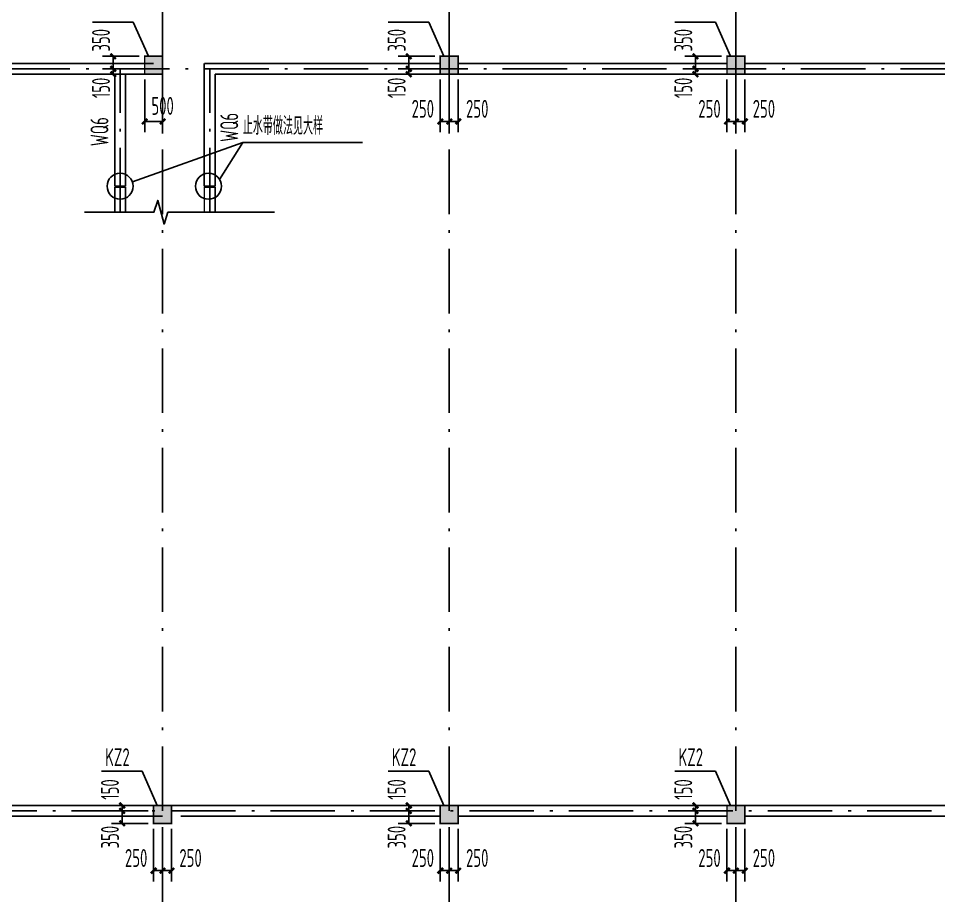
# Model space of a CAD drawing. Extents: x 2468086 to 6957054, y -3413633 to -667223.
# Drawn here: x 5045747 to 5071426, y -1154331 to -1129861 of the extents above; entities that cross this region are included whole.
import ezdxf

# ---------------------------------------------------------------- set-up
doc = ezdxf.new("R2010")
doc.units = 0
doc.header["$LTSCALE"] = 100
doc.header["$MEASUREMENT"] = 0
doc.linetypes.add('2', pattern=[18.5, 12, -3, 0.5, -3])
doc.layers.get('0').update_dxf_attribs({"linetype": 'CONTINUOUS'})
doc.layers.get('DEFPOINTS').update_dxf_attribs({"linetype": 'CONTINUOUS'})
for name, color, linetype in [('THIN', 7, 'CONTINUOUS'), ('WALL', 181, 'CONTINUOUS'), ('WINDOW', 4, 'CONTINUOUS'), ('墙__实线', 3, 'CONTINUOUS'), ('柱', 2, 'CONTINUOUS'), ('柱填充', 43, 'CONTINUOUS'), ('柱编号', 211, 'CONTINUOUS'), ('轴线__尺寸数字', 7, 'CONTINUOUS'), ('轴线__点划线', 252, '2'), ('通风井定位', 145, 'CONTINUOUS')]:
    doc.layers.add(name, color=color, linetype=linetype)
doc.styles.add('GB', font='gbxwxt.shx', dxfattribs={"width": 0.7, "height": 500, "bigfont": 'gbhzfs.shx'})
doc.dimstyles.new('LYSDIM1', dxfattribs={"dimtxt": 375, "dimasz": 1.5, "dimexe": 300, "dimexo": 150, "dimgap": 90, "dimtad": 1, "dimdec": 0, "dimzin": 0, "dimdsep": 46, "dimtxsty": 'GB', "dimblk1": 'JT', "dimblk2": 'JT', "dimsah": 1, "dimcen": 0, "dimclrt": 7, "dimadec": 0, "dimazin": 0, "dimtfac": 1, "dimtdec": 0, "dimtix": 1, "dimtmove": 2, "dimatfit": 3, "dimldrblk": 'JT', "dimfxl": 1, "dimtolj": 1, "dimtzin": 0, "dimarcsym": 0})

# ---------------------------------------------------------------- blocks, each defined once
blk = doc.blocks.new('JT')
at = {"layer": '轴线__尺寸数字', "const_width": 45}
blk.add_lwpolyline([(-50, -50), (50, 50)], dxfattribs=at)
blk.add_lwpolyline([(-50, -50), (50, 50)], dxfattribs=at)
blk = doc.blocks.new('*D3533')
at = {"layer": 'DEFPOINTS', "color": 0, "transparency": 16777216}
for p in [(5056642, -1151968), (5057521, -1151818), (5057521, -1151968)]:
    blk.add_point(p, dxfattribs=at)
at = {"layer": '通风井定位', "color": 0, "lineweight": -2, "transparency": 16777216}
for p, q in [((5057371, -1151818), (5056342, -1151818)), ((5057371, -1151968), (5056342, -1151968)), ((5056642, -1151816), (5056642, -1151815)), ((5056642, -1151818), (5056642, -1151968)), ((5056642, -1151969), (5056642, -1151971))]:
    blk.add_line(p, q, dxfattribs=at)
at = {"layer": '通风井定位', "color": 0, "lineweight": -2, "transparency": 16777216, "xscale": 1.5, "yscale": 1.5, "zscale": 1.5}
for p, rotation in [((5056642, -1151818), 270), ((5056642, -1151968), 90)]:
    blk.add_blockref('JT', p, dxfattribs=dict(at, rotation=rotation))
at = {"layer": '通风井定位', "color": 7, "transparency": 16777216, "insert": (5056302, -1151371), "char_height": 500, "attachment_point": 5, "rotation": 90, "style": 'GB'}
blk.add_mtext('\\A1;150', dxfattribs=at)
blk = doc.blocks.new('*D3534')
at = {"layer": 'DEFPOINTS', "color": 0, "transparency": 16777216}
for p in [(5057521, -1151968), (5056642, -1152318), (5057521, -1152318)]:
    blk.add_point(p, dxfattribs=at)
at = {"layer": '通风井定位', "color": 0, "lineweight": -2, "transparency": 16777216}
for p, q in [((5057371, -1151968), (5056342, -1151968)), ((5056642, -1151969), (5056642, -1152316)), ((5057371, -1152318), (5056342, -1152318))]:
    blk.add_line(p, q, dxfattribs=at)
at = {"layer": '通风井定位', "color": 0, "lineweight": -2, "transparency": 16777216, "xscale": 1.5, "yscale": 1.5, "zscale": 1.5}
for p, rotation in [((5056642, -1151968), 90), ((5056642, -1152318), 270)]:
    blk.add_blockref('JT', p, dxfattribs=dict(at, rotation=rotation))
at = {"layer": '通风井定位', "color": 7, "transparency": 16777216, "insert": (5056302, -1152701), "char_height": 500, "attachment_point": 5, "rotation": 90, "style": 'GB'}
blk.add_mtext('\\A1;350', dxfattribs=at)
blk = doc.blocks.new('*D3535')
at = {"layer": 'DEFPOINTS', "color": 0, "transparency": 16777216}
for p in [(5057521, -1152318), (5057771, -1152318), (5057771, -1153636)]:
    blk.add_point(p, dxfattribs=at)
at = {"layer": '通风井定位', "color": 0, "lineweight": -2, "transparency": 16777216}
for p, q in [((5057521, -1152468), (5057521, -1153936)), ((5057771, -1152468), (5057771, -1153936)), ((5057522, -1153636), (5057769, -1153636))]:
    blk.add_line(p, q, dxfattribs=at)
at = {"layer": '通风井定位', "color": 0, "lineweight": -2, "transparency": 16777216, "xscale": 1.5, "yscale": 1.5, "zscale": 1.5, "rotation": 180}
blk.add_blockref('JT', (5057521, -1153636), dxfattribs=at)
at = {"layer": '通风井定位', "color": 0, "lineweight": -2, "transparency": 16777216, "xscale": 1.5, "yscale": 1.5, "zscale": 1.5}
blk.add_blockref('JT', (5057771, -1153636), dxfattribs=at)
at = {"layer": '通风井定位', "color": 7, "transparency": 16777216, "insert": (5057033, -1153283), "char_height": 500, "attachment_point": 5, "style": 'GB'}
blk.add_mtext('\\A1;250', dxfattribs=at)
blk = doc.blocks.new('*D3536')
at = {"layer": 'DEFPOINTS', "color": 0, "transparency": 16777216}
for p in [(5057771, -1152318), (5058021, -1152318), (5057771, -1153636)]:
    blk.add_point(p, dxfattribs=at)
at = {"layer": '通风井定位', "color": 0, "lineweight": -2, "transparency": 16777216}
for p, q in [((5057771, -1152468), (5057771, -1153936)), ((5058021, -1152468), (5058021, -1153936)), ((5058019, -1153636), (5057772, -1153636))]:
    blk.add_line(p, q, dxfattribs=at)
at = {"layer": '通风井定位', "color": 0, "lineweight": -2, "transparency": 16777216, "xscale": 1.5, "yscale": 1.5, "zscale": 1.5, "rotation": 180}
blk.add_blockref('JT', (5057771, -1153636), dxfattribs=at)
at = {"layer": '通风井定位', "color": 0, "lineweight": -2, "transparency": 16777216, "xscale": 1.5, "yscale": 1.5, "zscale": 1.5}
blk.add_blockref('JT', (5058021, -1153636), dxfattribs=at)
at = {"layer": '通风井定位', "color": 7, "transparency": 16777216, "insert": (5058551, -1153283), "char_height": 500, "attachment_point": 5, "style": 'GB'}
blk.add_mtext('\\A1;250', dxfattribs=at)
blk = doc.blocks.new('*D3537')
at = {"layer": 'DEFPOINTS', "color": 0, "transparency": 16777216}
for p in [(5048642, -1151968), (5049521, -1151818), (5049521, -1151968)]:
    blk.add_point(p, dxfattribs=at)
at = {"layer": '通风井定位', "color": 0, "lineweight": -2, "transparency": 16777216}
for p, q in [((5049371, -1151818), (5048342, -1151818)), ((5049371, -1151968), (5048342, -1151968)), ((5048642, -1151816), (5048642, -1151815)), ((5048642, -1151818), (5048642, -1151968)), ((5048642, -1151969), (5048642, -1151971))]:
    blk.add_line(p, q, dxfattribs=at)
at = {"layer": '通风井定位', "color": 0, "lineweight": -2, "transparency": 16777216, "xscale": 1.5, "yscale": 1.5, "zscale": 1.5}
for p, rotation in [((5048642, -1151818), 270), ((5048642, -1151968), 90)]:
    blk.add_blockref('JT', p, dxfattribs=dict(at, rotation=rotation))
at = {"layer": '通风井定位', "color": 7, "transparency": 16777216, "insert": (5048302, -1151371), "char_height": 500, "attachment_point": 5, "rotation": 90, "style": 'GB'}
blk.add_mtext('\\A1;150', dxfattribs=at)
blk = doc.blocks.new('*D3538')
at = {"layer": 'DEFPOINTS', "color": 0, "transparency": 16777216}
for p in [(5049521, -1151968), (5048642, -1152318), (5049521, -1152318)]:
    blk.add_point(p, dxfattribs=at)
at = {"layer": '通风井定位', "color": 0, "lineweight": -2, "transparency": 16777216}
for p, q in [((5049371, -1151968), (5048342, -1151968)), ((5048642, -1151969), (5048642, -1152316)), ((5049371, -1152318), (5048342, -1152318))]:
    blk.add_line(p, q, dxfattribs=at)
at = {"layer": '通风井定位', "color": 0, "lineweight": -2, "transparency": 16777216, "xscale": 1.5, "yscale": 1.5, "zscale": 1.5}
for p, rotation in [((5048642, -1151968), 90), ((5048642, -1152318), 270)]:
    blk.add_blockref('JT', p, dxfattribs=dict(at, rotation=rotation))
at = {"layer": '通风井定位', "color": 7, "transparency": 16777216, "insert": (5048302, -1152701), "char_height": 500, "attachment_point": 5, "rotation": 90, "style": 'GB'}
blk.add_mtext('\\A1;350', dxfattribs=at)
blk = doc.blocks.new('*D3539')
at = {"layer": 'DEFPOINTS', "color": 0, "transparency": 16777216}
for p in [(5049521, -1152318), (5049771, -1152318), (5049771, -1153636)]:
    blk.add_point(p, dxfattribs=at)
at = {"layer": '通风井定位', "color": 0, "lineweight": -2, "transparency": 16777216}
for p, q in [((5049521, -1152468), (5049521, -1153936)), ((5049771, -1152468), (5049771, -1153936)), ((5049522, -1153636), (5049769, -1153636))]:
    blk.add_line(p, q, dxfattribs=at)
at = {"layer": '通风井定位', "color": 0, "lineweight": -2, "transparency": 16777216, "xscale": 1.5, "yscale": 1.5, "zscale": 1.5, "rotation": 180}
blk.add_blockref('JT', (5049521, -1153636), dxfattribs=at)
at = {"layer": '通风井定位', "color": 0, "lineweight": -2, "transparency": 16777216, "xscale": 1.5, "yscale": 1.5, "zscale": 1.5}
blk.add_blockref('JT', (5049771, -1153636), dxfattribs=at)
at = {"layer": '通风井定位', "color": 7, "transparency": 16777216, "insert": (5049033, -1153283), "char_height": 500, "attachment_point": 5, "style": 'GB'}
blk.add_mtext('\\A1;250', dxfattribs=at)
blk = doc.blocks.new('*D3540')
at = {"layer": 'DEFPOINTS', "color": 0, "transparency": 16777216}
for p in [(5049771, -1152318), (5050021, -1152318), (5049771, -1153636)]:
    blk.add_point(p, dxfattribs=at)
at = {"layer": '通风井定位', "color": 0, "lineweight": -2, "transparency": 16777216}
for p, q in [((5049771, -1152468), (5049771, -1153936)), ((5050021, -1152468), (5050021, -1153936)), ((5050019, -1153636), (5049772, -1153636))]:
    blk.add_line(p, q, dxfattribs=at)
at = {"layer": '通风井定位', "color": 0, "lineweight": -2, "transparency": 16777216, "xscale": 1.5, "yscale": 1.5, "zscale": 1.5, "rotation": 180}
blk.add_blockref('JT', (5049771, -1153636), dxfattribs=at)
at = {"layer": '通风井定位', "color": 0, "lineweight": -2, "transparency": 16777216, "xscale": 1.5, "yscale": 1.5, "zscale": 1.5}
blk.add_blockref('JT', (5050021, -1153636), dxfattribs=at)
at = {"layer": '通风井定位', "color": 7, "transparency": 16777216, "insert": (5050551, -1153283), "char_height": 500, "attachment_point": 5, "style": 'GB'}
blk.add_mtext('\\A1;250', dxfattribs=at)
blk = doc.blocks.new('*D3541')
at = {"layer": 'DEFPOINTS', "color": 0, "transparency": 16777216}
for p in [(5064642, -1151968), (5065521, -1151818), (5065521, -1151968)]:
    blk.add_point(p, dxfattribs=at)
at = {"layer": '通风井定位', "color": 0, "lineweight": -2, "transparency": 16777216}
for p, q in [((5065371, -1151818), (5064342, -1151818)), ((5065371, -1151968), (5064342, -1151968)), ((5064642, -1151816), (5064642, -1151815)), ((5064642, -1151818), (5064642, -1151968)), ((5064642, -1151969), (5064642, -1151971))]:
    blk.add_line(p, q, dxfattribs=at)
at = {"layer": '通风井定位', "color": 0, "lineweight": -2, "transparency": 16777216, "xscale": 1.5, "yscale": 1.5, "zscale": 1.5}
for p, rotation in [((5064642, -1151818), 270), ((5064642, -1151968), 90)]:
    blk.add_blockref('JT', p, dxfattribs=dict(at, rotation=rotation))
at = {"layer": '通风井定位', "color": 7, "transparency": 16777216, "insert": (5064302, -1151371), "char_height": 500, "attachment_point": 5, "rotation": 90, "style": 'GB'}
blk.add_mtext('\\A1;150', dxfattribs=at)
blk = doc.blocks.new('*D3542')
at = {"layer": 'DEFPOINTS', "color": 0, "transparency": 16777216}
for p in [(5065521, -1151968), (5064642, -1152318), (5065521, -1152318)]:
    blk.add_point(p, dxfattribs=at)
at = {"layer": '通风井定位', "color": 0, "lineweight": -2, "transparency": 16777216}
for p, q in [((5065371, -1151968), (5064342, -1151968)), ((5064642, -1151969), (5064642, -1152316)), ((5065371, -1152318), (5064342, -1152318))]:
    blk.add_line(p, q, dxfattribs=at)
at = {"layer": '通风井定位', "color": 0, "lineweight": -2, "transparency": 16777216, "xscale": 1.5, "yscale": 1.5, "zscale": 1.5}
for p, rotation in [((5064642, -1151968), 90), ((5064642, -1152318), 270)]:
    blk.add_blockref('JT', p, dxfattribs=dict(at, rotation=rotation))
at = {"layer": '通风井定位', "color": 7, "transparency": 16777216, "insert": (5064302, -1152701), "char_height": 500, "attachment_point": 5, "rotation": 90, "style": 'GB'}
blk.add_mtext('\\A1;350', dxfattribs=at)
blk = doc.blocks.new('*D3543')
at = {"layer": 'DEFPOINTS', "color": 0, "transparency": 16777216}
for p in [(5065521, -1152318), (5065771, -1152318), (5065771, -1153636)]:
    blk.add_point(p, dxfattribs=at)
at = {"layer": '通风井定位', "color": 0, "lineweight": -2, "transparency": 16777216}
for p, q in [((5065521, -1152468), (5065521, -1153936)), ((5065771, -1152468), (5065771, -1153936)), ((5065522, -1153636), (5065769, -1153636))]:
    blk.add_line(p, q, dxfattribs=at)
at = {"layer": '通风井定位', "color": 0, "lineweight": -2, "transparency": 16777216, "xscale": 1.5, "yscale": 1.5, "zscale": 1.5, "rotation": 180}
blk.add_blockref('JT', (5065521, -1153636), dxfattribs=at)
at = {"layer": '通风井定位', "color": 0, "lineweight": -2, "transparency": 16777216, "xscale": 1.5, "yscale": 1.5, "zscale": 1.5}
blk.add_blockref('JT', (5065771, -1153636), dxfattribs=at)
at = {"layer": '通风井定位', "color": 7, "transparency": 16777216, "insert": (5065033, -1153283), "char_height": 500, "attachment_point": 5, "style": 'GB'}
blk.add_mtext('\\A1;250', dxfattribs=at)
blk = doc.blocks.new('*D3544')
at = {"layer": 'DEFPOINTS', "color": 0, "transparency": 16777216}
for p in [(5065771, -1152318), (5066021, -1152318), (5065771, -1153636)]:
    blk.add_point(p, dxfattribs=at)
at = {"layer": '通风井定位', "color": 0, "lineweight": -2, "transparency": 16777216}
for p, q in [((5065771, -1152468), (5065771, -1153936)), ((5066021, -1152468), (5066021, -1153936)), ((5066019, -1153636), (5065772, -1153636))]:
    blk.add_line(p, q, dxfattribs=at)
at = {"layer": '通风井定位', "color": 0, "lineweight": -2, "transparency": 16777216, "xscale": 1.5, "yscale": 1.5, "zscale": 1.5, "rotation": 180}
blk.add_blockref('JT', (5065771, -1153636), dxfattribs=at)
at = {"layer": '通风井定位', "color": 0, "lineweight": -2, "transparency": 16777216, "xscale": 1.5, "yscale": 1.5, "zscale": 1.5}
blk.add_blockref('JT', (5066021, -1153636), dxfattribs=at)
at = {"layer": '通风井定位', "color": 7, "transparency": 16777216, "insert": (5066551, -1153283), "char_height": 500, "attachment_point": 5, "style": 'GB'}
blk.add_mtext('\\A1;250', dxfattribs=at)
blk = doc.blocks.new('*D3585')
at = {"layer": 'DEFPOINTS', "color": 0, "transparency": 16777216}
for p in [(5057521, -1130918), (5056642, -1131268), (5057521, -1131268)]:
    blk.add_point(p, dxfattribs=at)
at = {"layer": '通风井定位', "color": 0, "lineweight": -2, "transparency": 16777216}
for p, q in [((5057371, -1130918), (5056342, -1130918)), ((5056642, -1130919), (5056642, -1131266)), ((5057371, -1131268), (5056342, -1131268))]:
    blk.add_line(p, q, dxfattribs=at)
at = {"layer": '通风井定位', "color": 0, "lineweight": -2, "transparency": 16777216, "xscale": 1.5, "yscale": 1.5, "zscale": 1.5}
for p, rotation in [((5056642, -1130918), 90), ((5056642, -1131268), 270)]:
    blk.add_blockref('JT', p, dxfattribs=dict(at, rotation=rotation))
at = {"layer": '通风井定位', "color": 7, "transparency": 16777216, "insert": (5056302, -1130471), "char_height": 500, "attachment_point": 5, "rotation": 90, "style": 'GB'}
blk.add_mtext('\\A1;350', dxfattribs=at)
blk = doc.blocks.new('*D3586')
at = {"layer": 'DEFPOINTS', "color": 0, "transparency": 16777216}
for p in [(5056642, -1131418), (5057521, -1131268), (5057521, -1131418)]:
    blk.add_point(p, dxfattribs=at)
at = {"layer": '通风井定位', "color": 0, "lineweight": -2, "transparency": 16777216}
for p, q in [((5057371, -1131268), (5056342, -1131268)), ((5057371, -1131418), (5056342, -1131418)), ((5056642, -1131266), (5056642, -1131265)), ((5056642, -1131268), (5056642, -1131418)), ((5056642, -1131419), (5056642, -1131421))]:
    blk.add_line(p, q, dxfattribs=at)
at = {"layer": '通风井定位', "color": 0, "lineweight": -2, "transparency": 16777216, "xscale": 1.5, "yscale": 1.5, "zscale": 1.5}
for p, rotation in [((5056642, -1131268), 270), ((5056642, -1131418), 90)]:
    blk.add_blockref('JT', p, dxfattribs=dict(at, rotation=rotation))
at = {"layer": '通风井定位', "color": 7, "transparency": 16777216, "insert": (5056302, -1131801), "char_height": 500, "attachment_point": 5, "rotation": 90, "style": 'GB'}
blk.add_mtext('\\A1;150', dxfattribs=at)
blk = doc.blocks.new('*D3587')
at = {"layer": 'DEFPOINTS', "color": 0, "transparency": 16777216}
for p in [(5057521, -1131418), (5057771, -1131418), (5057771, -1132736)]:
    blk.add_point(p, dxfattribs=at)
at = {"layer": '通风井定位', "color": 0, "lineweight": -2, "transparency": 16777216}
for p, q in [((5057521, -1131568), (5057521, -1133036)), ((5057771, -1131568), (5057771, -1133036)), ((5057522, -1132736), (5057769, -1132736))]:
    blk.add_line(p, q, dxfattribs=at)
at = {"layer": '通风井定位', "color": 0, "lineweight": -2, "transparency": 16777216, "xscale": 1.5, "yscale": 1.5, "zscale": 1.5, "rotation": 180}
blk.add_blockref('JT', (5057521, -1132736), dxfattribs=at)
at = {"layer": '通风井定位', "color": 0, "lineweight": -2, "transparency": 16777216, "xscale": 1.5, "yscale": 1.5, "zscale": 1.5}
blk.add_blockref('JT', (5057771, -1132736), dxfattribs=at)
at = {"layer": '通风井定位', "color": 7, "transparency": 16777216, "insert": (5057033, -1132383), "char_height": 500, "attachment_point": 5, "style": 'GB'}
blk.add_mtext('\\A1;250', dxfattribs=at)
blk = doc.blocks.new('*D3588')
at = {"layer": 'DEFPOINTS', "color": 0, "transparency": 16777216}
for p in [(5057771, -1131418), (5058021, -1131418), (5057771, -1132736)]:
    blk.add_point(p, dxfattribs=at)
at = {"layer": '通风井定位', "color": 0, "lineweight": -2, "transparency": 16777216}
for p, q in [((5057771, -1131568), (5057771, -1133036)), ((5058021, -1131568), (5058021, -1133036)), ((5058019, -1132736), (5057772, -1132736))]:
    blk.add_line(p, q, dxfattribs=at)
at = {"layer": '通风井定位', "color": 0, "lineweight": -2, "transparency": 16777216, "xscale": 1.5, "yscale": 1.5, "zscale": 1.5, "rotation": 180}
blk.add_blockref('JT', (5057771, -1132736), dxfattribs=at)
at = {"layer": '通风井定位', "color": 0, "lineweight": -2, "transparency": 16777216, "xscale": 1.5, "yscale": 1.5, "zscale": 1.5}
blk.add_blockref('JT', (5058021, -1132736), dxfattribs=at)
at = {"layer": '通风井定位', "color": 7, "transparency": 16777216, "insert": (5058551, -1132383), "char_height": 500, "attachment_point": 5, "style": 'GB'}
blk.add_mtext('\\A1;250', dxfattribs=at)
blk = doc.blocks.new('*D3589')
at = {"layer": 'DEFPOINTS', "color": 0, "transparency": 16777216}
for p in [(5065521, -1130918), (5064642, -1131268), (5065521, -1131268)]:
    blk.add_point(p, dxfattribs=at)
at = {"layer": '通风井定位', "color": 0, "lineweight": -2, "transparency": 16777216}
for p, q in [((5065371, -1130918), (5064342, -1130918)), ((5064642, -1130919), (5064642, -1131266)), ((5065371, -1131268), (5064342, -1131268))]:
    blk.add_line(p, q, dxfattribs=at)
at = {"layer": '通风井定位', "color": 0, "lineweight": -2, "transparency": 16777216, "xscale": 1.5, "yscale": 1.5, "zscale": 1.5}
for p, rotation in [((5064642, -1130918), 90), ((5064642, -1131268), 270)]:
    blk.add_blockref('JT', p, dxfattribs=dict(at, rotation=rotation))
at = {"layer": '通风井定位', "color": 7, "transparency": 16777216, "insert": (5064302, -1130471), "char_height": 500, "attachment_point": 5, "rotation": 90, "style": 'GB'}
blk.add_mtext('\\A1;350', dxfattribs=at)
blk = doc.blocks.new('*D3590')
at = {"layer": 'DEFPOINTS', "color": 0, "transparency": 16777216}
for p in [(5064642, -1131418), (5065521, -1131268), (5065521, -1131418)]:
    blk.add_point(p, dxfattribs=at)
at = {"layer": '通风井定位', "color": 0, "lineweight": -2, "transparency": 16777216}
for p, q in [((5065371, -1131268), (5064342, -1131268)), ((5065371, -1131418), (5064342, -1131418)), ((5064642, -1131266), (5064642, -1131265)), ((5064642, -1131268), (5064642, -1131418)), ((5064642, -1131419), (5064642, -1131421))]:
    blk.add_line(p, q, dxfattribs=at)
at = {"layer": '通风井定位', "color": 0, "lineweight": -2, "transparency": 16777216, "xscale": 1.5, "yscale": 1.5, "zscale": 1.5}
for p, rotation in [((5064642, -1131268), 270), ((5064642, -1131418), 90)]:
    blk.add_blockref('JT', p, dxfattribs=dict(at, rotation=rotation))
at = {"layer": '通风井定位', "color": 7, "transparency": 16777216, "insert": (5064302, -1131801), "char_height": 500, "attachment_point": 5, "rotation": 90, "style": 'GB'}
blk.add_mtext('\\A1;150', dxfattribs=at)
blk = doc.blocks.new('*D3591')
at = {"layer": 'DEFPOINTS', "color": 0, "transparency": 16777216}
for p in [(5065521, -1131418), (5065771, -1131418), (5065771, -1132736)]:
    blk.add_point(p, dxfattribs=at)
at = {"layer": '通风井定位', "color": 0, "lineweight": -2, "transparency": 16777216}
for p, q in [((5065521, -1131568), (5065521, -1133036)), ((5065771, -1131568), (5065771, -1133036)), ((5065522, -1132736), (5065769, -1132736))]:
    blk.add_line(p, q, dxfattribs=at)
at = {"layer": '通风井定位', "color": 0, "lineweight": -2, "transparency": 16777216, "xscale": 1.5, "yscale": 1.5, "zscale": 1.5, "rotation": 180}
blk.add_blockref('JT', (5065521, -1132736), dxfattribs=at)
at = {"layer": '通风井定位', "color": 0, "lineweight": -2, "transparency": 16777216, "xscale": 1.5, "yscale": 1.5, "zscale": 1.5}
blk.add_blockref('JT', (5065771, -1132736), dxfattribs=at)
at = {"layer": '通风井定位', "color": 7, "transparency": 16777216, "insert": (5065033, -1132383), "char_height": 500, "attachment_point": 5, "style": 'GB'}
blk.add_mtext('\\A1;250', dxfattribs=at)
blk = doc.blocks.new('*D3592')
at = {"layer": 'DEFPOINTS', "color": 0, "transparency": 16777216}
for p in [(5065771, -1131418), (5066021, -1131418), (5065771, -1132736)]:
    blk.add_point(p, dxfattribs=at)
at = {"layer": '通风井定位', "color": 0, "lineweight": -2, "transparency": 16777216}
for p, q in [((5065771, -1131568), (5065771, -1133036)), ((5066021, -1131568), (5066021, -1133036)), ((5066019, -1132736), (5065772, -1132736))]:
    blk.add_line(p, q, dxfattribs=at)
at = {"layer": '通风井定位', "color": 0, "lineweight": -2, "transparency": 16777216, "xscale": 1.5, "yscale": 1.5, "zscale": 1.5, "rotation": 180}
blk.add_blockref('JT', (5065771, -1132736), dxfattribs=at)
at = {"layer": '通风井定位', "color": 0, "lineweight": -2, "transparency": 16777216, "xscale": 1.5, "yscale": 1.5, "zscale": 1.5}
blk.add_blockref('JT', (5066021, -1132736), dxfattribs=at)
at = {"layer": '通风井定位', "color": 7, "transparency": 16777216, "insert": (5066551, -1132383), "char_height": 500, "attachment_point": 5, "style": 'GB'}
blk.add_mtext('\\A1;250', dxfattribs=at)
blk = doc.blocks.new('*D3609')
at = {"layer": 'DEFPOINTS', "color": 0, "transparency": 16777216}
for p in [(5049271, -1130918), (5048392, -1131268), (5049271, -1131268)]:
    blk.add_point(p, dxfattribs=at)
at = {"layer": '通风井定位', "color": 0, "lineweight": -2, "transparency": 16777216}
for p, q in [((5049121, -1130918), (5048092, -1130918)), ((5048392, -1130919), (5048392, -1131266)), ((5049121, -1131268), (5048092, -1131268))]:
    blk.add_line(p, q, dxfattribs=at)
at = {"layer": '通风井定位', "color": 0, "lineweight": -2, "transparency": 16777216, "xscale": 1.5, "yscale": 1.5, "zscale": 1.5}
for p, rotation in [((5048392, -1130918), 90), ((5048392, -1131268), 270)]:
    blk.add_blockref('JT', p, dxfattribs=dict(at, rotation=rotation))
at = {"layer": '通风井定位', "color": 7, "transparency": 16777216, "insert": (5048052, -1130471), "char_height": 500, "attachment_point": 5, "rotation": 90, "style": 'GB'}
blk.add_mtext('\\A1;350', dxfattribs=at)
blk = doc.blocks.new('*D3610')
at = {"layer": 'DEFPOINTS', "color": 0, "transparency": 16777216}
for p in [(5048392, -1131418), (5049271, -1131268), (5049271, -1131418)]:
    blk.add_point(p, dxfattribs=at)
at = {"layer": '通风井定位', "color": 0, "lineweight": -2, "transparency": 16777216}
for p, q in [((5049121, -1131268), (5048092, -1131268)), ((5049121, -1131418), (5048092, -1131418)), ((5048392, -1131266), (5048392, -1131265)), ((5048392, -1131268), (5048392, -1131418)), ((5048392, -1131419), (5048392, -1131421))]:
    blk.add_line(p, q, dxfattribs=at)
at = {"layer": '通风井定位', "color": 0, "lineweight": -2, "transparency": 16777216, "xscale": 1.5, "yscale": 1.5, "zscale": 1.5}
for p, rotation in [((5048392, -1131268), 270), ((5048392, -1131418), 90)]:
    blk.add_blockref('JT', p, dxfattribs=dict(at, rotation=rotation))
at = {"layer": '通风井定位', "color": 7, "transparency": 16777216, "insert": (5048052, -1131801), "char_height": 500, "attachment_point": 5, "rotation": 90, "style": 'GB'}
blk.add_mtext('\\A1;150', dxfattribs=at)
blk = doc.blocks.new('*D3611')
at = {"layer": 'DEFPOINTS', "color": 0, "transparency": 16777216}
for p in [(5049271, -1131418), (5049771, -1131418), (5049771, -1132736)]:
    blk.add_point(p, dxfattribs=at)
at = {"layer": '通风井定位', "color": 0, "lineweight": -2, "transparency": 16777216}
for p, q in [((5049271, -1131568), (5049271, -1133036)), ((5049771, -1131568), (5049771, -1133036)), ((5049272, -1132736), (5049769, -1132736))]:
    blk.add_line(p, q, dxfattribs=at)
at = {"layer": '通风井定位', "color": 0, "lineweight": -2, "transparency": 16777216, "xscale": 1.5, "yscale": 1.5, "zscale": 1.5, "rotation": 180}
blk.add_blockref('JT', (5049271, -1132736), dxfattribs=at)
at = {"layer": '通风井定位', "color": 0, "lineweight": -2, "transparency": 16777216, "xscale": 1.5, "yscale": 1.5, "zscale": 1.5}
blk.add_blockref('JT', (5049771, -1132736), dxfattribs=at)
at = {"layer": '通风井定位', "color": 7, "transparency": 16777216, "insert": (5049771, -1132302), "char_height": 500, "attachment_point": 5, "style": 'GB'}
blk.add_mtext('\\A1;500', dxfattribs=at)

msp = doc.modelspace()

# ---------------------------------------------------------------- hatches: boundary and pattern name
at = {"layer": '柱填充'}
for points in [[(5049270.8, -1130917.8), (5049270.8, -1131417.8), (5049770.8, -1131417.8), (5049770.8, -1130917.8)], [(5057520.8, -1130917.8), (5057520.8, -1131417.8), (5058020.8, -1131417.8), (5058020.8, -1130917.8)], [(5065520.8, -1130917.8), (5065520.8, -1131417.8), (5066020.8, -1131417.8), (5066020.8, -1130917.8)], [(5049520.8, -1151817.9), (5049520.8, -1152317.9), (5050020.8, -1152317.9), (5050020.8, -1151817.9)], [(5057520.8, -1151817.9), (5057520.8, -1152317.9), (5058020.8, -1152317.9), (5058020.8, -1151817.9)], [(5065520.8, -1151817.9), (5065520.8, -1152317.9), (5066020.8, -1152317.9), (5066020.8, -1151817.9)]]:
    msp.add_hatch(color=256, dxfattribs=at).paths.add_polyline_path(points)

# ---------------------------------------------------------------- linework, layer by layer
at = {"layer": 'THIN'}
msp.add_lwpolyline([(5047589.6, -1135267.8), (5049529.3, -1135267.8), (5049634.3, -1134937.8), (5049814.3, -1135597.8), (5049919.3, -1135267.8), (5052892.8, -1135267.8)], dxfattribs=at)
at = {"layer": 'WALL'}
for p, q in [((5048435, -1134537.9), (5048435, -1131417.8)), ((5048735, -1134537.9), (5048735, -1131417.8)), ((5050935, -1134537.9), (5050935, -1131417.8)), ((5051235, -1134537.9), (5051235, -1131417.8))]:
    msp.add_line(p, q, dxfattribs=at)
at = {"layer": 'WINDOW'}
for p, q in [((5048435, -1134537.9, 0), (5048735, -1134537.9)), ((5048735, -1134567.9, 0), (5048435, -1134567.9, 0)), ((5048735, -1134537.9, 0), (5048585, -1134537.9, 0)), ((5051085, -1134537.9, 0), (5050935, -1134537.9, 0)), ((5050935, -1134537.9), (5051235, -1134537.9, 0)), ((5051235, -1134567.9, 0), (5050935, -1134567.9, 0))]:
    msp.add_line(p, q, dxfattribs=at)
at = {"layer": '墙__实线', "color": 94, "const_width": 45}
for points in [[(5042020.8, -1131117.8), (5049520.8, -1131117.8)], [(5058020.8, -1131117.8), (5065520.8, -1131117.8)], [(5066020.8, -1131117.8), (5073520.8, -1131117.8)], [(5042020.8, -1131417.8), (5048435, -1131417.8)], [(5048735, -1131417.8), (5049520.8, -1131417.8)], [(5051235, -1131417.8), (5057520.8, -1131417.8)], [(5058020.8, -1131417.8), (5065520.8, -1131417.8)], [(5066020.8, -1131417.8), (5073520.8, -1131417.8)], [(5048435, -1135267.8), (5048435, -1134567.9)], [(5051235, -1135267.8), (5051235, -1134567.9)], [(5042020.8, -1151817.9), (5049520.8, -1151817.9)], [(5050020.8, -1151817.9), (5057520.8, -1151817.9)], [(5058020.8, -1151817.9), (5065520.8, -1151817.9)], [(5066020.8, -1151817.9), (5073520.8, -1151817.9)], [(5042020.8, -1152117.9), (5049770.8, -1152117.9)], [(5050270.8, -1152117.9), (5057520.8, -1152117.9)], [(5058020.8, -1152117.9), (5065520.8, -1152117.9)], [(5066020.8, -1152117.9), (5073520.8, -1152117.9)]]:
    msp.add_lwpolyline(points, dxfattribs=at)
at = {"layer": '墙__实线', "color": 94}
for points in [[(5050935, -1131117.8, 0, 0, 0), (5050935, -1131117.8, 45, 45, 0), (5057520.8, -1131117.8, 45, 45, 0)], [(5050935, -1134537.9, 45, 45, 0), (5050935, -1131117.8, 45, 45, 0)]]:
    msp.add_lwpolyline(points, format="xyseb", dxfattribs=at)
at = {"layer": '墙__实线', "color": 94, "elevation": 0}
msp.add_lwpolyline([(5050935, -1134537.9), (5050935, -1131117.8)], dxfattribs=at)
at = {"layer": '墙__实线', "color": 94, "const_width": 45, "elevation": 0}
for points in [[(5048435, -1134537.9), (5048435, -1131417.8)], [(5048735, -1134537.9), (5048735, -1131417.8)], [(5051235, -1134537.9), (5051235, -1131417.8)], [(5048735, -1135267.8), (5048735, -1134567.9)], [(5050935, -1135267.8), (5050935, -1134567.9)]]:
    msp.add_lwpolyline(points, dxfattribs=at)
at = {"layer": '柱', "const_width": 45, "elevation": 0}
msp.add_lwpolyline([(5049270.8, -1130917.8), (5049270.8, -1131417.8), (5049770.8, -1131417.8), (5049770.8, -1130917.8), (5049270.8, -1130917.8)], dxfattribs=at)
at = {"layer": '柱', "const_width": 45}
for points in [[(5057520.8, -1130917.8), (5057520.8, -1131417.8), (5058020.8, -1131417.8), (5058020.8, -1130917.8), (5057520.8, -1130917.8)], [(5065520.8, -1130917.8), (5065520.8, -1131417.8), (5066020.8, -1131417.8), (5066020.8, -1130917.8), (5065520.8, -1130917.8)], [(5049520.8, -1151817.9), (5049520.8, -1152317.9), (5050020.8, -1152317.9), (5050020.8, -1151817.9), (5049520.8, -1151817.9)], [(5057520.8, -1151817.9), (5057520.8, -1152317.9), (5058020.8, -1152317.9), (5058020.8, -1151817.9), (5057520.8, -1151817.9)], [(5065520.8, -1151817.9), (5065520.8, -1152317.9), (5066020.8, -1152317.9), (5066020.8, -1151817.9), (5065520.8, -1151817.9)]]:
    msp.add_lwpolyline(points, dxfattribs=at)
at = {"layer": '柱填充'}
for p, q in [((5048926.8, -1134421, 0), (5052011.5, -1133320.8)), ((5051363, -1134355.9, 0), (5052011.5, -1133320.8)), ((5052011.5, -1133320.8), (5055351.3, -1133320.8))]:
    msp.add_line(p, q, dxfattribs=at)
at = {"layer": '柱填充', "const_width": 45, "elevation": 0}
for points in [[(5048585, -1134382.5), (5048585, -1134703.3)], [(5051085, -1134382.5), (5051085, -1134703.3)]]:
    msp.add_lwpolyline(points, dxfattribs=at)
at = {"layer": '柱填充'}
for centre in [(5048585, -1134542.9, 0), (5051052, -1134542.9, 0)]:
    msp.add_circle(centre, 362.9, dxfattribs=at)
at = {"layer": '柱编号'}
for p, q in [((5048950.7, -1129963.5), (5047818.5, -1129963.5)), ((5049373.4, -1130917.8), (5048950.7, -1129963.5)), ((5057200.7, -1129963.5), (5056068.5, -1129963.5)), ((5057623.4, -1130917.8), (5057200.7, -1129963.5)), ((5065200.7, -1129963.5), (5064068.5, -1129963.5)), ((5065623.4, -1130917.8), (5065200.7, -1129963.5)), ((5049200.7, -1150863.6), (5048068.5, -1150863.6)), ((5049623.4, -1151817.9), (5049200.7, -1150863.6)), ((5057200.7, -1150863.6), (5056068.5, -1150863.6)), ((5057623.4, -1151817.9), (5057200.7, -1150863.6)), ((5065200.7, -1150863.6), (5064068.5, -1150863.6)), ((5065623.4, -1151817.9), (5065200.7, -1150863.6))]:
    msp.add_line(p, q, dxfattribs=at)
at = {"layer": '轴线__点划线', "ltscale": 1.5}
for p, q in [((5049770.8, -1131267.8), (5049770.8, -1100139.4)), ((5057770.8, -1131267.8), (5057770.8, -1100139.4)), ((5065770.8, -1131267.8), (5065770.8, -1100139.4)), ((4923285.1, -1131267.8), (5097770.8, -1131267.8)), ((5048585, -1135267.9, 0), (5048585, -1131267.8, 0)), ((5049770.8, -1179717.9), (5049770.8, -1131267.8)), ((5051085, -1135267.8, 0), (5051085, -1131267.8, 0)), ((5057770.8, -1179717.9), (5057770.8, -1131267.8)), ((5065770.8, -1179717.9), (5065770.8, -1131267.8)), ((5098982, -1151967.9), (4921350.9, -1151967.9))]:
    msp.add_line(p, q, dxfattribs=at)

# ---------------------------------------------------------------- texts
at = {"style": 'GB', "width": 0.7}
for p in [(5048258.8, -1133425.3), (5051880.9, -1133305.3)]:
    msp.add_text('WQ6', height=500, rotation=90, dxfattribs=at).set_placement(p)
msp.add_text('止水带做法见大样', height=500, dxfattribs=at).set_placement((5052009.5, -1133109.3))
at = {"layer": '柱编号', "style": 'GB', "width": 0.7}
for p in [(5048166.7, -1150720.3), (5056166.7, -1150720.3), (5064166.7, -1150720.3)]:
    msp.add_text('KZ2', height=500, dxfattribs=at).set_placement(p)

# ---------------------------------------------------------------- dimensions: what is measured, and where the dimension line sits
at = {"layer": '通风井定位'}
for base, p1, p2, picture, middle in [((5048391.7, -1131267.8), (5049270.8, -1130917.8), (5049270.8, -1131267.8), '*D3609', (5048051.6, -1130470.6)), ((5056641.7, -1131267.8), (5057520.8, -1130917.8), (5057520.8, -1131267.8), '*D3585', (5056301.6, -1130470.6)), ((5064641.7, -1131267.8), (5065520.8, -1130917.8), (5065520.8, -1131267.8), '*D3589', (5064301.6, -1130470.6)), ((5048391.7, -1131417.8), (5049270.8, -1131267.8), (5049270.8, -1131417.8), '*D3610', (5048051.6, -1131801.3)), ((5056641.7, -1131417.8), (5057520.8, -1131267.8), (5057520.8, -1131417.8), '*D3586', (5056301.6, -1131801.3)), ((5064641.7, -1131417.8), (5065520.8, -1131267.8), (5065520.8, -1131417.8), '*D3590', (5064301.6, -1131801.3)), ((5048641.7, -1151967.9), (5049520.8, -1151817.9), (5049520.8, -1151967.9), '*D3537', (5048301.6, -1151370.7)), ((5056641.7, -1151967.9), (5057520.8, -1151817.9), (5057520.8, -1151967.9), '*D3533', (5056301.6, -1151370.7)), ((5064641.7, -1151967.9), (5065520.8, -1151817.9), (5065520.8, -1151967.9), '*D3541', (5064301.6, -1151370.7)), ((5048641.7, -1152317.9), (5049520.8, -1151967.9), (5049520.8, -1152317.9), '*D3538', (5048301.6, -1152701.4)), ((5056641.7, -1152317.9), (5057520.8, -1151967.9), (5057520.8, -1152317.9), '*D3534', (5056301.6, -1152701.4)), ((5064641.7, -1152317.9), (5065520.8, -1151967.9), (5065520.8, -1152317.9), '*D3542', (5064301.6, -1152701.4))]:
    dim = msp.add_linear_dim(base=base, p1=p1, p2=p2, angle=90, dimstyle='LYSDIM1', override={"dimtxt": 500}, dxfattribs=at)
    dim.commit()
    dim.dimension.update_dxf_attribs({"geometry": picture, "text_midpoint": middle, "dimtype": 128})
for base, p1, p2, picture, middle in [((5049770.8, -1132735.8), (5049270.8, -1131417.8), (5049770.8, -1131417.8), '*D3611', (5049770.8, -1132301.8)), ((5057770.8, -1132735.8), (5057520.8, -1131417.8), (5057770.8, -1131417.8), '*D3587', (5057033.2, -1132382.6)), ((5057770.8, -1132735.8), (5058020.8, -1131417.8), (5057770.8, -1131417.8), '*D3588', (5058551.2, -1132382.6)), ((5065770.8, -1132735.8), (5065520.8, -1131417.8), (5065770.8, -1131417.8), '*D3591', (5065033.2, -1132382.6)), ((5065770.8, -1132735.8), (5066020.8, -1131417.8), (5065770.8, -1131417.8), '*D3592', (5066551.2, -1132382.6)), ((5049770.8, -1153635.9), (5049520.8, -1152317.9), (5049770.8, -1152317.9), '*D3539', (5049033.2, -1153282.7)), ((5049770.8, -1153635.9), (5050020.8, -1152317.9), (5049770.8, -1152317.9), '*D3540', (5050551.2, -1153282.7)), ((5057770.8, -1153635.9), (5057520.8, -1152317.9), (5057770.8, -1152317.9), '*D3535', (5057033.2, -1153282.7)), ((5057770.8, -1153635.9), (5058020.8, -1152317.9), (5057770.8, -1152317.9), '*D3536', (5058551.2, -1153282.7)), ((5065770.8, -1153635.9), (5065520.8, -1152317.9), (5065770.8, -1152317.9), '*D3543', (5065033.2, -1153282.7)), ((5065770.8, -1153635.9), (5066020.8, -1152317.9), (5065770.8, -1152317.9), '*D3544', (5066551.2, -1153282.7))]:
    dim = msp.add_linear_dim(base=base, p1=p1, p2=p2, dimstyle='LYSDIM1', override={"dimtxt": 500}, dxfattribs=at)
    dim.commit()
    dim.dimension.update_dxf_attribs({"geometry": picture, "text_midpoint": middle, "dimtype": 128})

doc.saveas('drawing.dxf')
